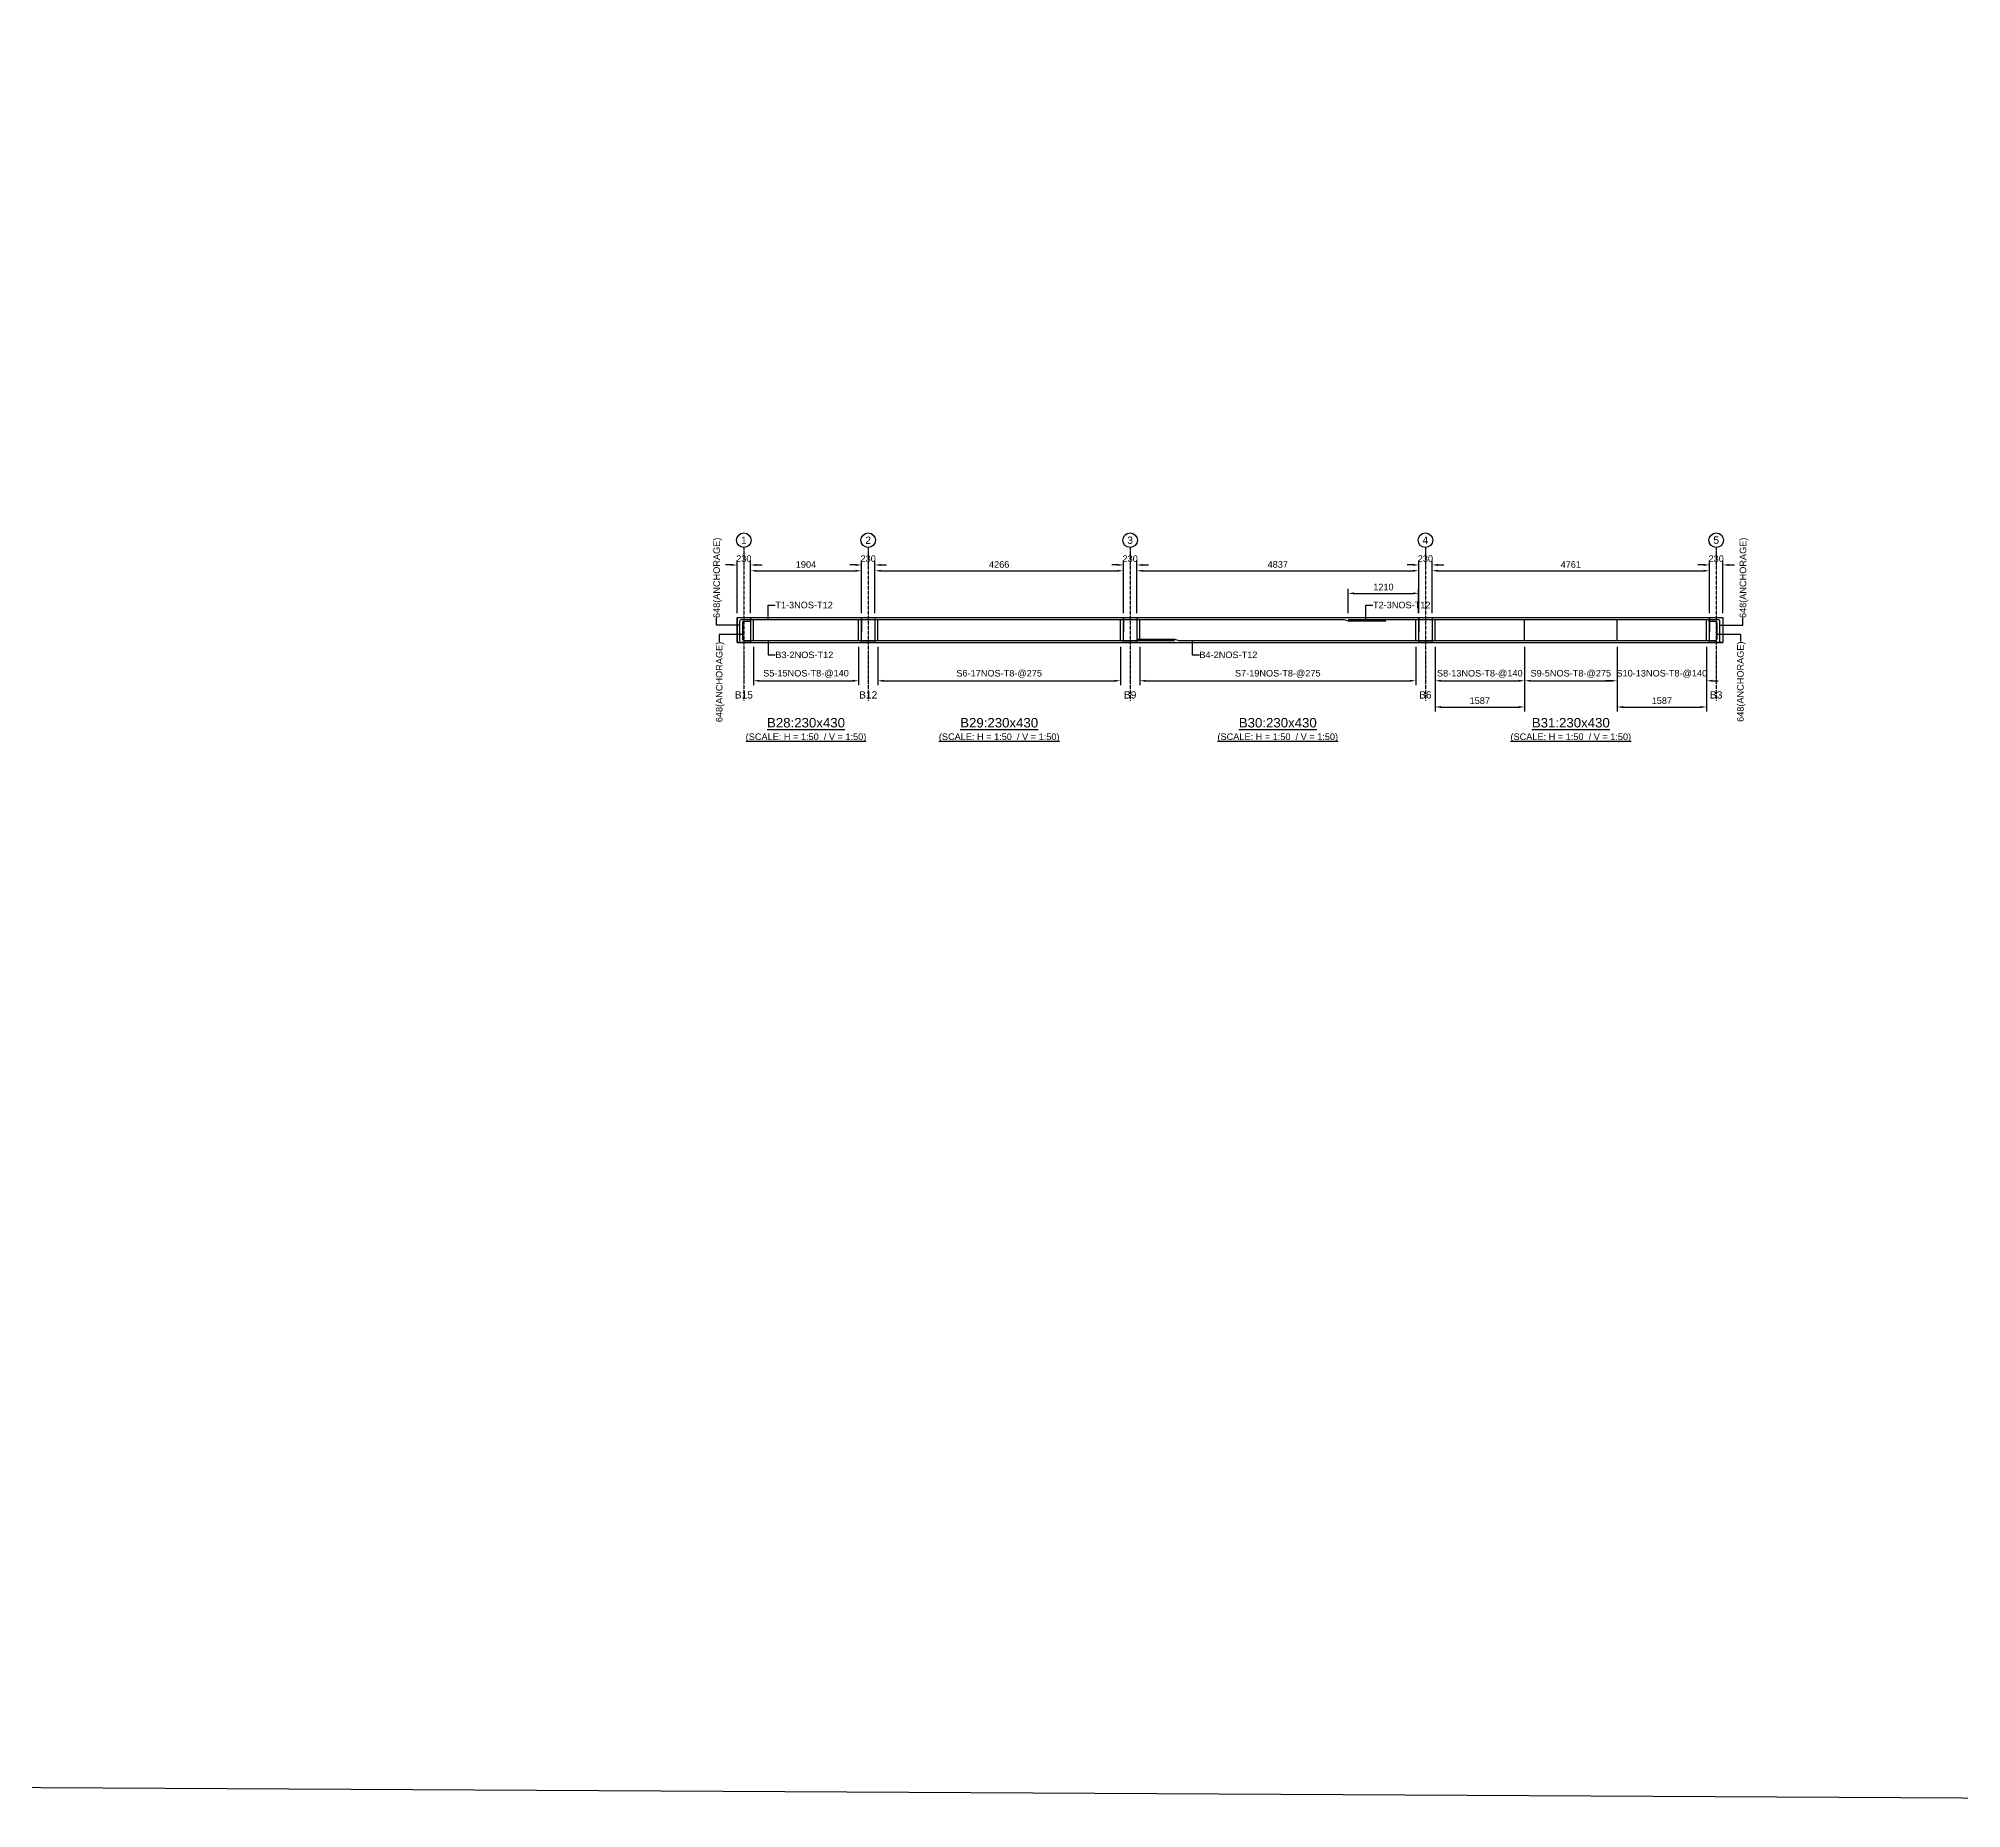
# Model space of a CAD drawing. Header units: inches. Extents: x -816171 to 9366335, y -450961 to 689132.
# Drawn here: x 4023552 to 4089560, y 139179 to 199929 of the extents above; entities that cross this region are included whole.
import ezdxf
from ezdxf.enums import TextEntityAlignment as Align

# ---------------------------------------------------------------- set-up
doc = ezdxf.new("R2010")
doc.units = ezdxf.units.IN
doc.header["$MEASUREMENT"] = 0
doc.linetypes.add('SCCenter', pattern=[1.2, 0.5, -0.3, 0.1, -0.3])
doc.linetypes.add('SCHidden', pattern=[1000, 500, -500])
for name, color, linetype in [('Concrete Line', 2, 'Continuous'), ('Dimension', 31, 'Continuous'), ('Grid', 8, 'Continuous'), ('Labels', 4, 'Continuous'), ('Labels_Support', 4, 'Continuous'), ('Link', 225, 'Continuous'), ('Reinforcement', 130, 'Continuous'), ('Text', 31, 'Continuous')]:
    doc.layers.add(name, color=color, linetype=linetype)
doc.styles.add('SC-SansSerif', font='SansSerif')
doc.styles.get("Standard").update_dxf_attribs({"font": 'txt.shx'})
doc.dimstyles.new('SCBBSDimStyl', dxfattribs={"dimtxt": 225, "dimasz": 200, "dimexe": 150, "dimexo": 150, "dimgap": 100, "dimtad": 1, "dimtoh": 1, "dimdec": 0, "dimzin": 0, "dimdsep": 46, "dimtxsty": 'SC-SansSerif', "dimcen": 0.09, "dimclrd": 8, "dimclre": 8, "dimclrt": 31, "dimadec": 0, "dimazin": 0, "dimtfac": 1, "dimtdec": 0, "dimtix": 1, "dimtofl": 0, "dimtmove": 0, "dimatfit": 3, "dimfxl": 1, "dimtolj": 1, "dimtzin": 0, "dimarcsym": 0})
doc.dimstyles.get("Standard").update_dxf_attribs({"dimtxt": 0.18, "dimasz": 0.18, "dimexe": 0.18, "dimexo": 0.0625, "dimgap": 0.09, "dimtad": 0, "dimtih": 1, "dimtoh": 1, "dimdec": 4, "dimzin": 0, "dimdsep": 46, "dimtxsty": 'Standard', "dimcen": 0.09, "dimadec": 0, "dimazin": 0, "dimtfac": 1, "dimtdec": 4, "dimtofl": 0, "dimtmove": 0, "dimatfit": 3, "dimfxl": 1, "dimtolj": 1, "dimtzin": 0, "dimarcsym": 0})

# ---------------------------------------------------------------- blocks, each defined once
blk = doc.blocks.new('*D1732')
at = {"layer": 'DEFPOINTS', "color": 0, "transparency": 16777216}
for p in [(4048093, 179199), (4051701, 179199), (4051701, 177884)]:
    blk.add_point(p, dxfattribs=at)
at = {"layer": 'Dimension', "color": 8, "lineweight": -2, "transparency": 16777216}
for p, q in [((4048093, 179049), (4048093, 177734)), ((4051701, 179049), (4051701, 177734)), ((4048293, 177884), (4051501, 177884))]:
    blk.add_line(p, q, dxfattribs=at)
at = {"layer": 'Dimension', "color": 8, "transparency": 16777216}
for points in [[(4048293, 177918), (4048293, 177851), (4048093, 177884)], [(4051501, 177918), (4051501, 177851), (4051701, 177884)]]:
    blk.add_solid(points, dxfattribs=at)
at = {"layer": 'Dimension', "color": 31, "transparency": 16777216, "insert": (4049897, 178121), "char_height": 225, "attachment_point": 5, "style": 'SC-SansSerif'}
blk.add_mtext('\\A1;S5-15NOS-T8-@140', dxfattribs=at)
blk = doc.blocks.new('*D1733')
at = {"layer": 'DEFPOINTS', "color": 0, "transparency": 16777216}
for p in [(4052361, 179199), (4060693, 179199), (4060693, 177884)]:
    blk.add_point(p, dxfattribs=at)
at = {"layer": 'Dimension', "color": 8, "lineweight": -2, "transparency": 16777216}
for p, q in [((4052361, 179049), (4052361, 177734)), ((4060693, 179049), (4060693, 177734)), ((4052561, 177884), (4060493, 177884))]:
    blk.add_line(p, q, dxfattribs=at)
at = {"layer": 'Dimension', "color": 8, "transparency": 16777216}
for points in [[(4052561, 177918), (4052561, 177851), (4052361, 177884)], [(4060493, 177918), (4060493, 177851), (4060693, 177884)]]:
    blk.add_solid(points, dxfattribs=at)
at = {"layer": 'Dimension', "color": 31, "transparency": 16777216, "insert": (4056527, 178121), "char_height": 225, "attachment_point": 5, "style": 'SC-SansSerif'}
blk.add_mtext('\\A1;S6-17NOS-T8-@275', dxfattribs=at)
blk = doc.blocks.new('*D1734')
at = {"layer": 'DEFPOINTS', "color": 0, "transparency": 16777216}
for p in [(4061353, 179199), (4070827, 179199), (4070827, 177884)]:
    blk.add_point(p, dxfattribs=at)
at = {"layer": 'Dimension', "color": 8, "lineweight": -2, "transparency": 16777216}
for p, q in [((4061353, 179049), (4061353, 177734)), ((4070827, 179049), (4070827, 177734)), ((4061553, 177884), (4070627, 177884))]:
    blk.add_line(p, q, dxfattribs=at)
at = {"layer": 'Dimension', "color": 8, "transparency": 16777216}
for points in [[(4061553, 177918), (4061553, 177851), (4061353, 177884)], [(4070627, 177918), (4070627, 177851), (4070827, 177884)]]:
    blk.add_solid(points, dxfattribs=at)
at = {"layer": 'Dimension', "color": 31, "transparency": 16777216, "insert": (4066090, 178121), "char_height": 225, "attachment_point": 5, "style": 'SC-SansSerif'}
blk.add_mtext('\\A1;S7-19NOS-T8-@275', dxfattribs=at)
blk = doc.blocks.new('*D1735')
at = {"layer": 'DEFPOINTS', "color": 0, "transparency": 16777216}
for p in [(4071487, 179199), (4074561, 179199), (4074561, 177884)]:
    blk.add_point(p, dxfattribs=at)
at = {"layer": 'Dimension', "color": 8, "lineweight": -2, "transparency": 16777216}
for p, q in [((4071487, 179049), (4071487, 177734)), ((4074561, 179049), (4074561, 177734)), ((4071687, 177884), (4074361, 177884))]:
    blk.add_line(p, q, dxfattribs=at)
at = {"layer": 'Dimension', "color": 8, "transparency": 16777216}
for points in [[(4071687, 177918), (4071687, 177851), (4071487, 177884)], [(4074361, 177918), (4074361, 177851), (4074561, 177884)]]:
    blk.add_solid(points, dxfattribs=at)
at = {"layer": 'Dimension', "color": 31, "transparency": 16777216, "insert": (4073024, 178121), "char_height": 225, "attachment_point": 5, "style": 'SC-SansSerif'}
blk.add_mtext('\\A1;S8-13NOS-T8-@140', dxfattribs=at)
blk = doc.blocks.new('*D1736')
at = {"layer": 'DEFPOINTS', "color": 0, "transparency": 16777216}
for p in [(4071487, 179199), (4074561, 179199), (4074561, 176984)]:
    blk.add_point(p, dxfattribs=at)
at = {"layer": 'Dimension', "color": 8, "lineweight": -2, "transparency": 16777216}
for p, q in [((4071487, 179049), (4071487, 176834)), ((4074561, 179049), (4074561, 176834)), ((4071687, 176984), (4074361, 176984))]:
    blk.add_line(p, q, dxfattribs=at)
at = {"layer": 'Dimension', "color": 8, "transparency": 16777216}
for points in [[(4071687, 177018), (4071687, 176951), (4071487, 176984)], [(4074361, 177018), (4074361, 176951), (4074561, 176984)]]:
    blk.add_solid(points, dxfattribs=at)
at = {"layer": 'Dimension', "color": 31, "transparency": 16777216, "insert": (4073024, 177200), "char_height": 225, "attachment_point": 5, "style": 'SC-SansSerif'}
blk.add_mtext('\\A1;1587', dxfattribs=at)
blk = doc.blocks.new('*D1742')
at = {"layer": 'DEFPOINTS', "color": 0, "transparency": 16777216}
for p in [(4074561, 179199), (4077735, 179199), (4077735, 177884)]:
    blk.add_point(p, dxfattribs=at)
at = {"layer": 'Dimension', "color": 8, "lineweight": -2, "transparency": 16777216}
for p, q in [((4074561, 179049), (4074561, 177734)), ((4077735, 179049), (4077735, 177734)), ((4074761, 177884), (4077535, 177884))]:
    blk.add_line(p, q, dxfattribs=at)
at = {"layer": 'Dimension', "color": 8, "transparency": 16777216}
for points in [[(4074761, 177918), (4074761, 177851), (4074561, 177884)], [(4077535, 177918), (4077535, 177851), (4077735, 177884)]]:
    blk.add_solid(points, dxfattribs=at)
at = {"layer": 'Dimension', "color": 31, "transparency": 16777216, "insert": (4076148, 178121), "char_height": 225, "attachment_point": 5, "style": 'SC-SansSerif'}
blk.add_mtext('\\A1;S9-5NOS-T8-@275', dxfattribs=at)
blk = doc.blocks.new('*D1743')
at = {"layer": 'DEFPOINTS', "color": 0, "transparency": 16777216}
for p in [(4077735, 179199), (4080809, 179199), (4080809, 177884)]:
    blk.add_point(p, dxfattribs=at)
at = {"layer": 'Dimension', "color": 8, "lineweight": -2, "transparency": 16777216}
for p, q in [((4077735, 179049), (4077735, 177734)), ((4080809, 179049), (4080809, 177734)), ((4077535, 177884), (4077335, 177884)), ((4081009, 177884), (4081209, 177884))]:
    blk.add_line(p, q, dxfattribs=at)
at = {"layer": 'Dimension', "color": 8, "transparency": 16777216}
for points in [[(4077535, 177918), (4077535, 177851), (4077735, 177884)], [(4081009, 177918), (4081009, 177851), (4080809, 177884)]]:
    blk.add_solid(points, dxfattribs=at)
at = {"layer": 'Dimension', "color": 31, "transparency": 16777216, "insert": (4079272, 178121), "char_height": 225, "attachment_point": 5, "style": 'SC-SansSerif'}
blk.add_mtext('\\A1;S10-13NOS-T8-@140', dxfattribs=at)
blk = doc.blocks.new('*D1744')
at = {"layer": 'DEFPOINTS', "color": 0, "transparency": 16777216}
for p in [(4077735, 179199), (4080809, 179199), (4080809, 176984)]:
    blk.add_point(p, dxfattribs=at)
at = {"layer": 'Dimension', "color": 8, "lineweight": -2, "transparency": 16777216}
for p, q in [((4077735, 179049), (4077735, 176834)), ((4080809, 179049), (4080809, 176834)), ((4077935, 176984), (4080609, 176984))]:
    blk.add_line(p, q, dxfattribs=at)
at = {"layer": 'Dimension', "color": 8, "transparency": 16777216}
for points in [[(4077935, 177018), (4077935, 176951), (4077735, 176984)], [(4080609, 177018), (4080609, 176951), (4080809, 176984)]]:
    blk.add_solid(points, dxfattribs=at)
at = {"layer": 'Dimension', "color": 31, "transparency": 16777216, "insert": (4079272, 177200), "char_height": 225, "attachment_point": 5, "style": 'SC-SansSerif'}
blk.add_mtext('\\A1;1587', dxfattribs=at)
blk = doc.blocks.new('*D1745')
at = {"layer": 'DEFPOINTS', "color": 0, "transparency": 16777216}
for p in [(4070926, 180884), (4068506, 180059), (4070926, 180059)]:
    blk.add_point(p, dxfattribs=at)
at = {"layer": 'Dimension', "color": 8, "lineweight": -2, "transparency": 16777216}
for p, q in [((4068506, 180209), (4068506, 181034)), ((4068706, 180884), (4070726, 180884)), ((4070926, 180209), (4070926, 181034))]:
    blk.add_line(p, q, dxfattribs=at)
at = {"layer": 'Dimension', "color": 8, "transparency": 16777216}
for points in [[(4068706, 180918), (4068706, 180851), (4068506, 180884)], [(4070726, 180918), (4070726, 180851), (4070926, 180884)]]:
    blk.add_solid(points, dxfattribs=at)
at = {"layer": 'Dimension', "color": 31, "transparency": 16777216, "insert": (4069716, 181100), "char_height": 225, "attachment_point": 5, "style": 'SC-SansSerif'}
blk.add_mtext('\\A1;1210', dxfattribs=at)
blk = doc.blocks.new('*D1737')
at = {"layer": 'DEFPOINTS', "color": 0, "transparency": 16777216}
for p in [(4051801, 181659), (4047993, 180059), (4051801, 180059)]:
    blk.add_point(p, dxfattribs=at)
at = {"layer": 'Dimension', "color": 8, "lineweight": -2, "transparency": 16777216}
for p, q in [((4047993, 180209), (4047993, 181809)), ((4048193, 181659), (4051601, 181659)), ((4051801, 180209), (4051801, 181809))]:
    blk.add_line(p, q, dxfattribs=at)
at = {"layer": 'Dimension', "color": 8, "transparency": 16777216}
for points in [[(4048193, 181693), (4048193, 181626), (4047993, 181659)], [(4051601, 181693), (4051601, 181626), (4051801, 181659)]]:
    blk.add_solid(points, dxfattribs=at)
at = {"layer": 'Dimension', "color": 31, "transparency": 16777216, "insert": (4049897, 181875), "char_height": 225, "attachment_point": 5, "style": 'SC-SansSerif'}
blk.add_mtext('\\A1;1904', dxfattribs=at)
blk = doc.blocks.new('*D1738')
at = {"layer": 'DEFPOINTS', "color": 0, "transparency": 16777216}
for p in [(4060793, 181659), (4052261, 180059), (4060793, 180059)]:
    blk.add_point(p, dxfattribs=at)
at = {"layer": 'Dimension', "color": 8, "lineweight": -2, "transparency": 16777216}
for p, q in [((4052261, 180209), (4052261, 181809)), ((4052461, 181659), (4060593, 181659)), ((4060793, 180209), (4060793, 181809))]:
    blk.add_line(p, q, dxfattribs=at)
at = {"layer": 'Dimension', "color": 8, "transparency": 16777216}
for points in [[(4052461, 181693), (4052461, 181626), (4052261, 181659)], [(4060593, 181693), (4060593, 181626), (4060793, 181659)]]:
    blk.add_solid(points, dxfattribs=at)
at = {"layer": 'Dimension', "color": 31, "transparency": 16777216, "insert": (4056527, 181875), "char_height": 225, "attachment_point": 5, "style": 'SC-SansSerif'}
blk.add_mtext('\\A1;4266', dxfattribs=at)
blk = doc.blocks.new('*D1739')
at = {"layer": 'DEFPOINTS', "color": 0, "transparency": 16777216}
for p in [(4070927, 181659), (4061253, 180059), (4070927, 180059)]:
    blk.add_point(p, dxfattribs=at)
at = {"layer": 'Dimension', "color": 8, "lineweight": -2, "transparency": 16777216}
for p, q in [((4061253, 180209), (4061253, 181809)), ((4061453, 181659), (4070727, 181659)), ((4070927, 180209), (4070927, 181809))]:
    blk.add_line(p, q, dxfattribs=at)
at = {"layer": 'Dimension', "color": 8, "transparency": 16777216}
for points in [[(4061453, 181693), (4061453, 181626), (4061253, 181659)], [(4070727, 181693), (4070727, 181626), (4070927, 181659)]]:
    blk.add_solid(points, dxfattribs=at)
at = {"layer": 'Dimension', "color": 31, "transparency": 16777216, "insert": (4066090, 181875), "char_height": 225, "attachment_point": 5, "style": 'SC-SansSerif'}
blk.add_mtext('\\A1;4837', dxfattribs=at)
blk = doc.blocks.new('*D1740')
at = {"layer": 'DEFPOINTS', "color": 0, "transparency": 16777216}
for p in [(4080909, 181659), (4071387, 180059), (4080909, 180059)]:
    blk.add_point(p, dxfattribs=at)
at = {"layer": 'Dimension', "color": 8, "lineweight": -2, "transparency": 16777216}
for p, q in [((4071387, 180209), (4071387, 181809)), ((4071587, 181659), (4080709, 181659)), ((4080909, 180209), (4080909, 181809))]:
    blk.add_line(p, q, dxfattribs=at)
at = {"layer": 'Dimension', "color": 8, "transparency": 16777216}
for points in [[(4071587, 181693), (4071587, 181626), (4071387, 181659)], [(4080709, 181693), (4080709, 181626), (4080909, 181659)]]:
    blk.add_solid(points, dxfattribs=at)
at = {"layer": 'Dimension', "color": 31, "transparency": 16777216, "insert": (4076148, 181875), "char_height": 225, "attachment_point": 5, "style": 'SC-SansSerif'}
blk.add_mtext('\\A1;4761', dxfattribs=at)
blk = doc.blocks.new('*D1741')
at = {"layer": 'DEFPOINTS', "color": 0, "transparency": 16777216}
for p in [(4047993, 181859), (4047533, 180059), (4047993, 180059)]:
    blk.add_point(p, dxfattribs=at)
at = {"layer": 'Dimension', "color": 8, "lineweight": -2, "transparency": 16777216}
for p, q in [((4047333, 181859), (4047133, 181859)), ((4047533, 180209), (4047533, 182009)), ((4047993, 180209), (4047993, 182009)), ((4048193, 181859), (4048393, 181859))]:
    blk.add_line(p, q, dxfattribs=at)
at = {"layer": 'Dimension', "color": 8, "transparency": 16777216}
for points in [[(4047333, 181893), (4047333, 181826), (4047533, 181859)], [(4048193, 181893), (4048193, 181826), (4047993, 181859)]]:
    blk.add_solid(points, dxfattribs=at)
at = {"layer": 'Dimension', "color": 31, "transparency": 16777216, "insert": (4047763, 182075), "char_height": 225, "attachment_point": 5, "style": 'SC-SansSerif'}
blk.add_mtext('\\A1;230', dxfattribs=at)
blk = doc.blocks.new('*D1748')
at = {"layer": 'DEFPOINTS', "color": 0, "transparency": 16777216}
for p in [(4052261, 181859), (4051801, 180059), (4052261, 180059)]:
    blk.add_point(p, dxfattribs=at)
at = {"layer": 'Dimension', "color": 8, "lineweight": -2, "transparency": 16777216}
for p, q in [((4051601, 181859), (4051401, 181859)), ((4051801, 180209), (4051801, 182009)), ((4052261, 180209), (4052261, 182009)), ((4052461, 181859), (4052661, 181859))]:
    blk.add_line(p, q, dxfattribs=at)
at = {"layer": 'Dimension', "color": 8, "transparency": 16777216}
for points in [[(4051601, 181893), (4051601, 181826), (4051801, 181859)], [(4052461, 181893), (4052461, 181826), (4052261, 181859)]]:
    blk.add_solid(points, dxfattribs=at)
at = {"layer": 'Dimension', "color": 31, "transparency": 16777216, "insert": (4052031, 182075), "char_height": 225, "attachment_point": 5, "style": 'SC-SansSerif'}
blk.add_mtext('\\A1;230', dxfattribs=at)
blk = doc.blocks.new('*D1749')
at = {"layer": 'DEFPOINTS', "color": 0, "transparency": 16777216}
for p in [(4061253, 181859), (4060793, 180059), (4061253, 180059)]:
    blk.add_point(p, dxfattribs=at)
at = {"layer": 'Dimension', "color": 8, "lineweight": -2, "transparency": 16777216}
for p, q in [((4060593, 181859), (4060393, 181859)), ((4060793, 180209), (4060793, 182009)), ((4061253, 180209), (4061253, 182009)), ((4061453, 181859), (4061653, 181859))]:
    blk.add_line(p, q, dxfattribs=at)
at = {"layer": 'Dimension', "color": 8, "transparency": 16777216}
for points in [[(4060593, 181893), (4060593, 181826), (4060793, 181859)], [(4061453, 181893), (4061453, 181826), (4061253, 181859)]]:
    blk.add_solid(points, dxfattribs=at)
at = {"layer": 'Dimension', "color": 31, "transparency": 16777216, "insert": (4061023, 182075), "char_height": 225, "attachment_point": 5, "style": 'SC-SansSerif'}
blk.add_mtext('\\A1;230', dxfattribs=at)
blk = doc.blocks.new('*D1750')
at = {"layer": 'DEFPOINTS', "color": 0, "transparency": 16777216}
for p in [(4071387, 181859), (4070927, 180059), (4071387, 180059)]:
    blk.add_point(p, dxfattribs=at)
at = {"layer": 'Dimension', "color": 8, "lineweight": -2, "transparency": 16777216}
for p, q in [((4070727, 181859), (4070527, 181859)), ((4070927, 180209), (4070927, 182009)), ((4071387, 180209), (4071387, 182009)), ((4071587, 181859), (4071787, 181859))]:
    blk.add_line(p, q, dxfattribs=at)
at = {"layer": 'Dimension', "color": 8, "transparency": 16777216}
for points in [[(4070727, 181893), (4070727, 181826), (4070927, 181859)], [(4071587, 181893), (4071587, 181826), (4071387, 181859)]]:
    blk.add_solid(points, dxfattribs=at)
at = {"layer": 'Dimension', "color": 31, "transparency": 16777216, "insert": (4071157, 182075), "char_height": 225, "attachment_point": 5, "style": 'SC-SansSerif'}
blk.add_mtext('\\A1;230', dxfattribs=at)
blk = doc.blocks.new('*D1751')
at = {"layer": 'DEFPOINTS', "color": 0, "transparency": 16777216}
for p in [(4081369, 181859), (4080909, 180059), (4081369, 180059)]:
    blk.add_point(p, dxfattribs=at)
at = {"layer": 'Dimension', "color": 8, "lineweight": -2, "transparency": 16777216}
for p, q in [((4080709, 181859), (4080509, 181859)), ((4080909, 180209), (4080909, 182009)), ((4081369, 180209), (4081369, 182009)), ((4081569, 181859), (4081769, 181859))]:
    blk.add_line(p, q, dxfattribs=at)
at = {"layer": 'Dimension', "color": 8, "transparency": 16777216}
for points in [[(4080709, 181893), (4080709, 181826), (4080909, 181859)], [(4081569, 181893), (4081569, 181826), (4081369, 181859)]]:
    blk.add_solid(points, dxfattribs=at)
at = {"layer": 'Dimension', "color": 31, "transparency": 16777216, "insert": (4081139, 182075), "char_height": 225, "attachment_point": 5, "style": 'SC-SansSerif'}
blk.add_mtext('\\A1;230', dxfattribs=at)

msp = doc.modelspace()

# ---------------------------------------------------------------- linework, layer by layer
msp.add_lwpolyline([(3749115.89681, 392838.94799), (4155567.65462, 390657.34345), (4155567.65462, 139178.61934), (3749115.89681, 141360.22388)], close=True)
at = {"layer": 'Concrete Line'}
for points in [[(4047532.93542, 180059.32331), (4047992.93542, 180059.32331)], [(4047532.93542, 180059.32331), (4047532.93542, 179199.32331)], [(4047992.93542, 180059.32331), (4051800.93542, 180059.32331)], [(4051800.93542, 180059.32331), (4052260.93542, 180059.32331)], [(4052260.93542, 180059.32331), (4060792.93542, 180059.32331)], [(4060792.93542, 180059.32331), (4061252.93542, 180059.32331)], [(4061252.93542, 180059.32331), (4070926.93542, 180059.32331)], [(4070926.93542, 180059.32331), (4071386.93542, 180059.32331)], [(4071386.93542, 180059.32331), (4080908.93542, 180059.32331)], [(4080908.93542, 180059.32331), (4081368.93542, 180059.32331)], [(4081368.93542, 180059.32331), (4081368.93542, 179199.32331)], [(4047532.93542, 179199.32331), (4047992.93542, 179199.32331)], [(4047992.93542, 179199.32331), (4051800.93542, 179199.32331)], [(4051800.93542, 179199.32331), (4052260.93542, 179199.32331)], [(4052260.93542, 179199.32331), (4060792.93542, 179199.32331)], [(4060792.93542, 179199.32331), (4061252.93542, 179199.32331)], [(4061252.93542, 179199.32331), (4070926.93542, 179199.32331)], [(4070926.93542, 179199.32331), (4071386.93542, 179199.32331)], [(4071386.93542, 179199.32331), (4080908.93542, 179199.32331)], [(4080908.93542, 179199.32331), (4081368.93542, 179199.32331)]]:
    msp.add_lwpolyline(points, dxfattribs=at)
for points in [[(4047532.93542, 180059.32331), (4047992.93542, 180059.32331), (4047992.93542, 180059.32331), (4047992.93542, 179199.32331), (4047992.93542, 179199.32331), (4047532.93542, 179199.32331), (4047532.93542, 179199.32331), (4047532.93542, 180059.32331)], [(4051800.93542, 179199.32331), (4051800.93542, 180059.32331), (4051800.93542, 180059.32331), (4052260.93542, 180059.32331), (4052260.93542, 180059.32331), (4052260.93542, 179199.32331), (4052260.93542, 179199.32331), (4051800.93542, 179199.32331)], [(4060792.93542, 179199.32331), (4060792.93542, 180059.32331), (4060792.93542, 180059.32331), (4061252.93542, 180059.32331), (4061252.93542, 180059.32331), (4061252.93542, 179199.32331), (4061252.93542, 179199.32331), (4060792.93542, 179199.32331)], [(4070926.93542, 179199.32331), (4070926.93542, 180059.32331), (4070926.93542, 180059.32331), (4071386.93542, 180059.32331), (4071386.93542, 180059.32331), (4071386.93542, 179199.32331), (4071386.93542, 179199.32331), (4070926.93542, 179199.32331)], [(4080908.93542, 180059.32331), (4081368.93542, 180059.32331), (4081368.93542, 180059.32331), (4081368.93542, 179199.32331), (4081368.93542, 179199.32331), (4080908.93542, 179199.32331), (4080908.93542, 179199.32331), (4080908.93542, 180059.32331)]]:
    msp.add_lwpolyline(points, close=True, dxfattribs=at)
at = {"layer": 'Concrete Line', "linetype": 'SCHidden'}
for points in [[(4047532.93542, 180059.32331), (4047992.93542, 180059.32331), (4047992.93542, 180059.32331), (4047992.93542, 179199.32331), (4047992.93542, 179199.32331), (4047532.93542, 179199.32331), (4047532.93542, 179199.32331), (4047532.93542, 180059.32331)], [(4051800.93542, 179199.32331), (4051800.93542, 180059.32331), (4051800.93542, 180059.32331), (4052260.93542, 180059.32331), (4052260.93542, 180059.32331), (4052260.93542, 179199.32331), (4052260.93542, 179199.32331), (4051800.93542, 179199.32331)], [(4060792.93542, 179199.32331), (4060792.93542, 180059.32331), (4060792.93542, 180059.32331), (4061252.93542, 180059.32331), (4061252.93542, 180059.32331), (4061252.93542, 179199.32331), (4061252.93542, 179199.32331), (4060792.93542, 179199.32331)], [(4070926.93542, 179199.32331), (4070926.93542, 180059.32331), (4070926.93542, 180059.32331), (4071386.93542, 180059.32331), (4071386.93542, 180059.32331), (4071386.93542, 179199.32331), (4071386.93542, 179199.32331), (4070926.93542, 179199.32331)], [(4080908.93542, 180059.32331), (4081368.93542, 180059.32331), (4081368.93542, 180059.32331), (4081368.93542, 179199.32331), (4081368.93542, 179199.32331), (4080908.93542, 179199.32331), (4080908.93542, 179199.32331), (4080908.93542, 180059.32331)]]:
    msp.add_lwpolyline(points, close=True, dxfattribs=at)
at = {"layer": 'Concrete Line', "color": 8, "linetype": 'SCHidden'}
for points in [[(4047992.93542, 180059.32331), (4047992.93542, 179199.32331)], [(4051800.93542, 180059.32331), (4051800.93542, 179199.32331)], [(4052260.93542, 180059.32331), (4052260.93542, 179199.32331)], [(4060792.93542, 180059.32331), (4060792.93542, 179199.32331)], [(4061252.93542, 180059.32331), (4061252.93542, 179199.32331)], [(4070926.93542, 180059.32331), (4070926.93542, 179199.32331)], [(4071386.93542, 180059.32331), (4071386.93542, 179199.32331)], [(4080908.93542, 180059.32331), (4080908.93542, 179199.32331)]]:
    msp.add_lwpolyline(points, dxfattribs=at)
at = {"layer": 'Grid', "linetype": 'SCCenter'}
for p, q in [((4047762.93542, 182459.32331), (4047762.93542, 177199.32331)), ((4052030.93542, 182459.32331), (4052030.93542, 177199.32331)), ((4061022.93542, 182459.32331), (4061022.93542, 177199.32331)), ((4071156.93542, 182459.32331), (4071156.93542, 177199.32331)), ((4081138.93542, 182459.32331), (4081138.93542, 177199.32331))]:
    msp.add_line(p, q, dxfattribs=at)
at = {"layer": 'Grid'}
for centre in [(4047762.93542, 182709.32331), (4052030.93542, 182709.32331), (4061022.93542, 182709.32331), (4071156.93542, 182709.32331), (4081138.93542, 182709.32331)]:
    msp.add_circle(centre, 250, dxfattribs=at)
at = {"layer": 'Link'}
for p, q in [((4048092.93542, 179259.32331), (4048092.93542, 179999.32331)), ((4051700.93542, 179259.32331), (4051700.93542, 179999.32331)), ((4052360.93542, 179259.32331), (4052360.93542, 179999.32331)), ((4060692.93542, 179259.32331), (4060692.93542, 179999.32331)), ((4061352.93542, 179259.32331), (4061352.93542, 179999.32331)), ((4070826.93542, 179259.32331), (4070826.93542, 179999.32331)), ((4071486.93542, 179259.32331), (4071486.93542, 179999.32331)), ((4074560.94178, 179259.32331), (4074560.94178, 179999.32331)), ((4077734.94814, 179259.32331), (4077734.94814, 179999.32331)), ((4080808.93542, 179259.32331), (4080808.93542, 179999.32331))]:
    msp.add_line(p, q, dxfattribs=at)
at = {"layer": 'Reinforcement'}
for points in [[(4047628.93542, 179247.32331), (4047628.93542, 179937.32331, -0.4142135624), (4047678.93542, 179987.32331), (4068363.43545, 179987.32331), (4068507.43545, 179943.32331), (4069803.43545, 179943.32331)], [(4048016.93542, 179923.32331), (4047766.93542, 179923.32331, 0.4142135624), (4047716.93542, 179873.32331), (4047716.93542, 179321.32331, 0.4142135624), (4047766.93542, 179271.32331), (4062549.93068, 179271.32331)], [(4061253.93068, 179315.32331), (4062549.93068, 179315.32331), (4062693.93068, 179271.32331), (4081118.94022, 179271.32331, 0.4142135751), (4081168.94022, 179321.32331), (4081168.94022, 179873.32331, 0.4142135751), (4081118.94022, 179923.32331), (4080868.94022, 179923.32331)], [(4068507.43545, 179987.32331), (4081206.94022, 179987.32331, -0.4142135751), (4081256.94022, 179937.32331), (4081256.94022, 179231.32331)]]:
    msp.add_lwpolyline(points, format="xyb", dxfattribs=at)

# ---------------------------------------------------------------- texts
at = {"layer": 'Grid', "style": 'SC-SansSerif'}
for s, p in [('1', (4047762.93542, 182709.32331)), ('2', (4052030.93542, 182709.32331)), ('3', (4061022.93542, 182709.32331)), ('4', (4071156.93542, 182709.32331)), ('5', (4081138.93542, 182709.32331))]:
    msp.add_text(s, height=250, dxfattribs=at).set_placement(p, align=Align.MIDDLE)
at = {"layer": 'Labels', "style": 'SC-SansSerif'}
for s, p in [('%%uB28:230x430', (4049896.93542, 176184.32331)), ('%%uB29:230x430', (4056526.93542, 176184.32331)), ('%%uB30:230x430', (4066089.93542, 176184.32331)), ('%%uB31:230x430', (4076147.93542, 176184.32331))]:
    msp.add_text(s, height=325, dxfattribs=at).set_placement(p, align=Align.BOTTOM_CENTER)
at = {"layer": 'Labels_Support', "style": 'SC-SansSerif'}
for s, p in [('B15', (4047762.93542, 177199.32331)), ('B12', (4052030.93542, 177199.32331)), ('B9', (4061022.93542, 177199.32331)), ('B6', (4071156.93542, 177199.32331)), ('B3', (4081138.93542, 177199.32331))]:
    msp.add_text(s, height=250, dxfattribs=at).set_placement(p, align=Align.BOTTOM_CENTER)
at = {"layer": 'Text', "style": 'SC-SansSerif'}
for p in [(4046828.93542, 180037.32331), (4082056.93542, 180037.32331)]:
    msp.add_text('648(ANCHORAGE)', height=225, rotation=90, dxfattribs=at).set_placement(p, align=Align.MIDDLE_LEFT)
for s, p in [('T1-3NOS-T12', (4048842.93542, 180484.32331)), ('T2-3NOS-T12', (4069357.43545, 180484.32331)), ('B3-2NOS-T12', (4048842.93542, 178774.32331)), ('B4-2NOS-T12', (4063399.93068, 178774.32331))]:
    msp.add_text(s, height=225, dxfattribs=at).set_placement(p, align=Align.MIDDLE_LEFT)
for p in [(4046916.93542, 179221.32331), (4081968.93542, 179233.32331)]:
    msp.add_text('648(ANCHORAGE)', height=225, rotation=90, dxfattribs=at).set_placement(p, align=Align.MIDDLE_RIGHT)
for p in [(4049896.93542, 175784.32331), (4056526.93542, 175784.32331), (4066089.93542, 175784.32331), (4076147.93542, 175784.32331)]:
    msp.add_text('%%u(SCALE: H = 1:50  / V = 1:50)', height=225, dxfattribs=at).set_placement(p, align=Align.BOTTOM_CENTER)

# ---------------------------------------------------------------- dimensions: what is measured, and where the dimension line sits
at = {"layer": 'Dimension'}
for base, p1, p2, text, picture, middle in [((4047992.93542, 181859.32331), (4047532.93542, 180059.32331), (4047992.93542, 180059.32331), '230', '*D1741', (4047762.93542, 182075.37269)), ((4052260.93542, 181859.32331), (4051800.93542, 180059.32331), (4052260.93542, 180059.32331), '230', '*D1748', (4052030.93542, 182075.37269)), ((4061252.93542, 181859.32331), (4060792.93542, 180059.32331), (4061252.93542, 180059.32331), '230', '*D1749', (4061022.93542, 182075.37269)), ((4071386.93542, 181859.32331), (4070926.93542, 180059.32331), (4071386.93542, 180059.32331), '230', '*D1750', (4071156.93542, 182075.37269)), ((4081368.93542, 181859.32331), (4080908.93542, 180059.32331), (4081368.93542, 180059.32331), '230', '*D1751', (4081138.93542, 182075.37269)), ((4051800.93542, 181659.32331), (4047992.93542, 180059.32331), (4051800.93542, 180059.32331), '1904', '*D1737', (4049896.93542, 181875.21837)), ((4060792.93542, 181659.32331), (4052260.93542, 180059.32331), (4060792.93542, 180059.32331), '4266', '*D1738', (4056526.93542, 181875.37269)), ((4070926.93542, 181659.32331), (4061252.93542, 180059.32331), (4070926.93542, 180059.32331), '4837', '*D1739', (4066089.93542, 181875.37269)), ((4080908.93542, 181659.32331), (4071386.93542, 180059.32331), (4080908.93542, 180059.32331), '4761', '*D1740', (4076147.93542, 181875.37269)), ((4070926.44022, 180884.32331), (4068506.44022, 180059.32331), (4070926.44022, 180059.32331), '1210', '*D1745', (4069716.44022, 181100.21837)), ((4051700.93542, 177884.32331), (4048092.93542, 179199.32331), (4051700.93542, 179199.32331), 'S5-15NOS-T8-@140', '*D1732', (4049896.93542, 178121.05171)), ((4060692.93542, 177884.32331), (4052360.93542, 179199.32331), (4060692.93542, 179199.32331), 'S6-17NOS-T8-@275', '*D1733', (4056526.93542, 178121.05171)), ((4070826.93542, 177884.32331), (4061352.93542, 179199.32331), (4070826.93542, 179199.32331), 'S7-19NOS-T8-@275', '*D1734', (4066089.93542, 178121.05171)), ((4074560.94182, 177884.32331), (4071486.93542, 179199.32331), (4074560.94182, 179199.32331), 'S8-13NOS-T8-@140', '*D1735', (4073023.93862, 178121.05171)), ((4074560.94182, 176984.32331), (4071486.93542, 179199.32331), (4074560.94182, 179199.32331), '1587', '*D1736', (4073023.93862, 177200.21837)), ((4077734.94812, 177884.32331), (4074560.94182, 179199.32331), (4077734.94812, 179199.32331), 'S9-5NOS-T8-@275', '*D1742', (4076147.94497, 178121.05171)), ((4080808.93542, 177884.32331), (4077734.94812, 179199.32331), (4080808.93542, 179199.32331), 'S10-13NOS-T8-@140', '*D1743', (4079271.94177, 178121.05171)), ((4080808.93542, 176984.32331), (4077734.94812, 179199.32331), (4080808.93542, 179199.32331), '1587', '*D1744', (4079271.94177, 177200.21837))]:
    dim = msp.add_linear_dim(base=base, p1=p1, p2=p2, text=text, dimstyle='SCBBSDimStyl', dxfattribs=at)
    dim.commit()
    dim.dimension.update_dxf_attribs({"geometry": picture, "text_midpoint": middle})

# ---------------------------------------------------------------- leaders
at = {"layer": 'Dimension', "color": 8}
for points in [[(4048592.93542, 179987.32331), (4048592.93542, 180484.32331), (4048842.93542, 180484.32331)], [(4069107.43545, 179987.32331), (4069107.43545, 180484.32331), (4069357.43545, 180484.32331)], [(4047628.93542, 179787.32331), (4046828.93542, 179787.32331), (4046828.93542, 180037.32331)], [(4081256.93542, 179787.32331), (4082056.93542, 179787.32331), (4082056.93542, 180037.32331)], [(4047716.93542, 179471.32331), (4046916.93542, 179471.32331), (4046916.93542, 179221.32331)], [(4048592.93542, 179271.32331), (4048592.93542, 178774.32331), (4048842.93542, 178774.32331)], [(4063149.93068, 179271.32331), (4063149.93068, 178774.32331), (4063399.93068, 178774.32331)], [(4081168.93542, 179483.32331), (4081968.93542, 179483.32331), (4081968.93542, 179233.32331)]]:
    msp.add_leader(points, dimstyle='Standard', dxfattribs=at)

doc.saveas('drawing.dxf')
